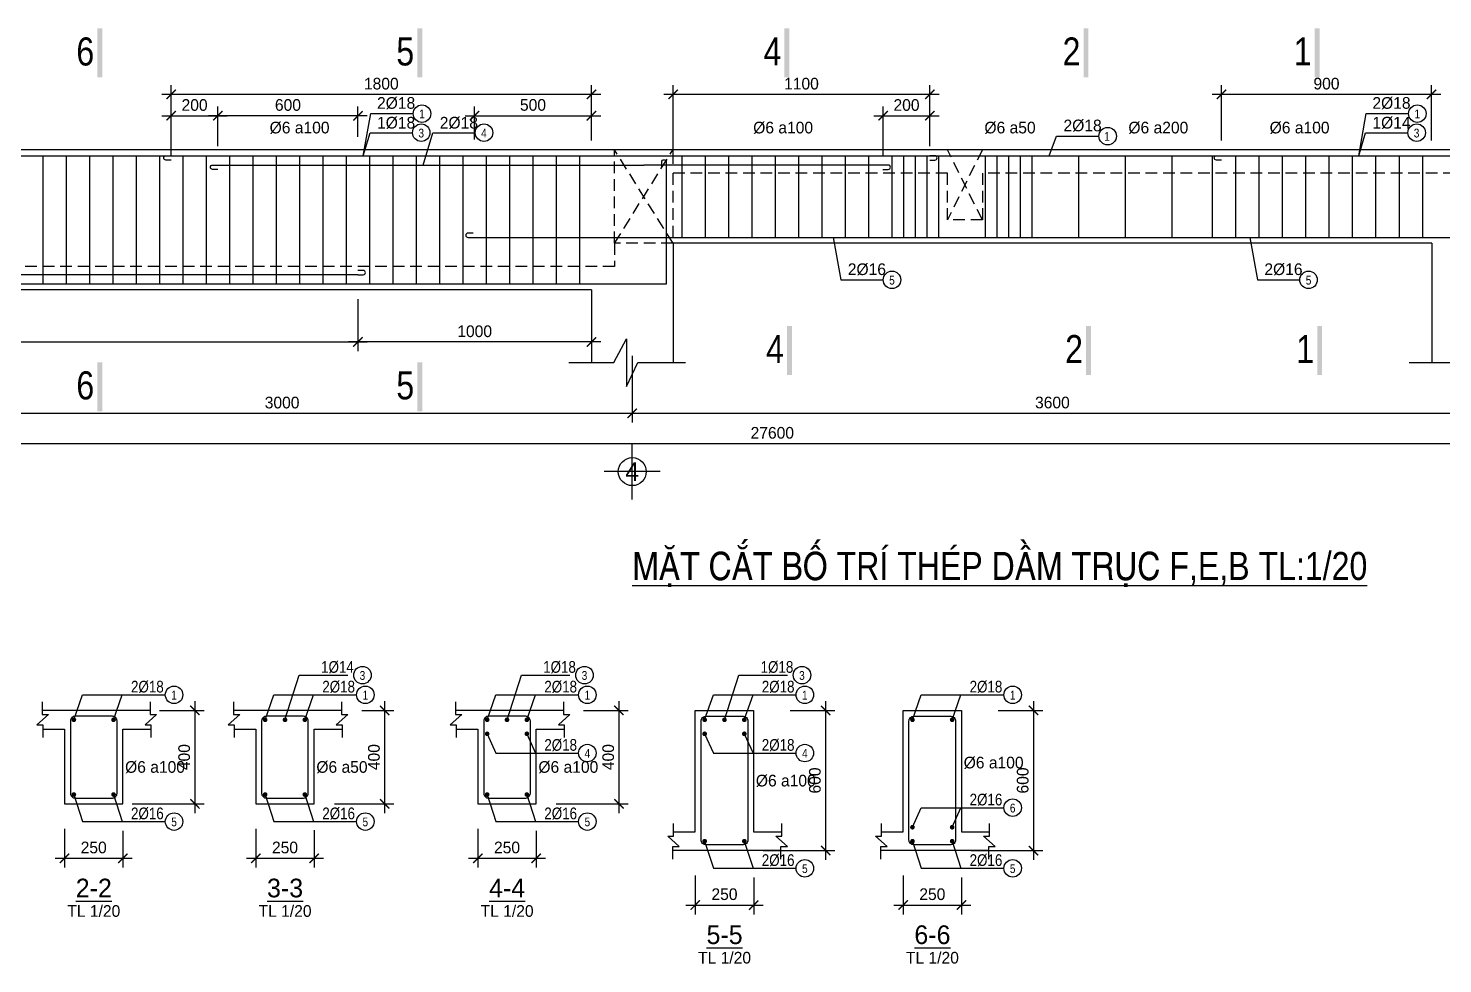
# Model space of a CAD drawing. Extents: x -317 to 3482, y -2056 to 752.
# Drawn here: x 1138 to 1441, y -329.3 to -129 of the extents above; entities that cross this region are included whole.
import ezdxf
from ezdxf.enums import TextEntityAlignment as Align

# ---------------------------------------------------------------- set-up
doc = ezdxf.new("R2010")
doc.units = 0
doc.header["$MEASUREMENT"] = 0
doc.linetypes.add('CENTER2', pattern=[1.125, 0.75, -0.125, 0.125, -0.125])
doc.linetypes.add('HIDDEN', pattern=[0.375, 0.25, -0.125])
doc.layers.get('0').update_dxf_attribs({"linetype": 'CONTINUOUS'})
doc.layers.get('DEFPOINTS').update_dxf_attribs({"linetype": 'CONTINUOUS'})
for name, color, linetype in [('cot', 8, 'CONTINUOUS'), ('DAI', 3, 'CONTINUOUS'), ('DIM', 1, 'CONTINUOUS'), ('DUT', 7, 'CENTER2'), ('MOTAAR', 1, 'CONTINUOUS'), ('TEXT', 7, 'CONTINUOUS'), ('THEP', 6, 'CONTINUOUS'), ('TU1', 9, 'CONTINUOUS'), ('TUONG', 7, 'CONTINUOUS')]:
    doc.layers.add(name, color=color, linetype=linetype)
doc.styles.add('DIM-NEW', font='VHELVCN.TTF')
doc.styles.add('style1', font='VGOUDYN.TTF')
doc.styles.add('T1', font='romans.shx')
doc.styles.add('T2', font='VTIMESN.TTF')
doc.dimstyles.new('TL20', dxfattribs={"dimtxt": 2.5, "dimasz": 2, "dimexe": 2, "dimexo": 2, "dimgap": 1, "dimtad": 1, "dimdec": 0, "dimlfac": 20, "dimzin": 0, "dimdsep": 46, "dimtxsty": 'T2', "dimblk": 'ARCHTICK', "dimcen": 2.5, "dimdle": 2, "dimclrd": 1, "dimclre": 1, "dimclrt": 2, "dimadec": 0, "dimazin": 0, "dimtfac": 1, "dimtdec": 0, "dimtix": 1, "dimtofl": 0, "dimtmove": 0, "dimatfit": 0, "dimldrblk": 'ARCHTICK', "dimfxl": 0, "dimtolj": 1, "dimtzin": 0, "dimlwd": -1, "dimlwe": -1, "dimarcsym": 0})

# ---------------------------------------------------------------- blocks, each defined once
blk = doc.blocks.new('truc2')
at = {"layer": 'MOTAAR'}
for p, q in [((0, -15), (0, 0)), ((7.5, -7.5), (-7.5, -7.5))]:
    blk.add_line(p, q, dxfattribs=at)
blk.add_lwpolyline([(0, -3.5), (0, -1.84)], dxfattribs=at)
blk.add_circle((0, -7.5), 3.75, dxfattribs=at)
at = {"layer": 'TEXT', "style": 'T2'}
blk.add_attdef('1', text='', height=5, dxfattribs=at).set_placement((0, -7.5), align=Align.MIDDLE_CENTER)
blk = doc.blocks.new('_ARCHTICK')
at = {"color": 0, "linetype": 'ByBlock', "const_width": 0.15}
blk.add_lwpolyline([(-0.5, -0.5), (0.5, 0.5)], dxfattribs=at)
blk = doc.blocks.new('*D14')
at = {"layer": 'DEFPOINTS', "color": 0}
for p in [(1178.64, -147.74), (1178.64, -156.29), (1168.64, -158.29)]:
    blk.add_point(p, dxfattribs=at)
at = {"layer": 'TUONG', "color": 1}
for p, q in [((1166.64, -147.74), (1180.64, -147.74)), ((1168.64, -156.29), (1168.64, -145.74)), ((1178.64, -154.29), (1178.64, -145.74))]:
    blk.add_line(p, q, dxfattribs=at)
at = {"layer": 'TUONG', "color": 1, "xscale": 2, "yscale": 2, "zscale": 2, "rotation": 180}
blk.add_blockref('_ARCHTICK', (1168.64, -147.74), dxfattribs=at)
at = {"layer": 'TUONG', "color": 1, "xscale": 2, "yscale": 2, "zscale": 2}
blk.add_blockref('_ARCHTICK', (1178.64, -147.74), dxfattribs=at)
at = {"layer": 'TUONG', "color": 2, "insert": (1173.64, -145.46), "char_height": 2.5, "attachment_point": 5, "style": 'T2'}
blk.add_mtext('\\A1;200', dxfattribs=at)
blk = doc.blocks.new('*D13')
at = {"layer": 'DEFPOINTS', "color": 0}
for p in [(1168.64, -143.17), (1168.64, -156.29), (1258.64, -155.04)]:
    blk.add_point(p, dxfattribs=at)
at = {"layer": 'TUONG', "color": 1}
for p, q in [((1168.64, -154.29), (1168.64, -141.17)), ((1258.64, -153.04), (1258.64, -141.17)), ((1260.64, -143.17), (1166.64, -143.17))]:
    blk.add_line(p, q, dxfattribs=at)
at = {"layer": 'TUONG', "color": 1, "xscale": 2, "yscale": 2, "zscale": 2, "rotation": 180}
blk.add_blockref('_ARCHTICK', (1168.64, -143.17), dxfattribs=at)
at = {"layer": 'TUONG', "color": 1, "xscale": 2, "yscale": 2, "zscale": 2}
blk.add_blockref('_ARCHTICK', (1258.64, -143.17), dxfattribs=at)
at = {"layer": 'TUONG', "color": 2, "insert": (1213.64, -140.89), "char_height": 2.5, "attachment_point": 5, "style": 'T2'}
blk.add_mtext('\\A1;1800', dxfattribs=at)
blk = doc.blocks.new('*D15')
at = {"layer": 'DEFPOINTS', "color": 0}
for p in [(1258.64, -147.74), (1258.64, -152.85), (1233.61, -154.85)]:
    blk.add_point(p, dxfattribs=at)
at = {"layer": 'TUONG', "color": 1}
for p, q in [((1231.61, -147.74), (1260.64, -147.74)), ((1233.61, -152.85), (1233.61, -145.74)), ((1258.64, -150.85), (1258.64, -145.74))]:
    blk.add_line(p, q, dxfattribs=at)
at = {"layer": 'TUONG', "color": 1, "xscale": 2, "yscale": 2, "zscale": 2, "rotation": 180}
blk.add_blockref('_ARCHTICK', (1233.61, -147.74), dxfattribs=at)
at = {"layer": 'TUONG', "color": 1, "xscale": 2, "yscale": 2, "zscale": 2}
blk.add_blockref('_ARCHTICK', (1258.64, -147.74), dxfattribs=at)
at = {"layer": 'TUONG', "color": 2, "insert": (1246.13, -145.44), "char_height": 2.5, "attachment_point": 5, "style": 'T2'}
blk.add_mtext('\\A1;500', dxfattribs=at)
blk = doc.blocks.new('*D11')
at = {"layer": 'DEFPOINTS', "color": 0}
for p in [(1276.14, -143.17), (1331.14, -156.29), (1276.14, -160.04)]:
    blk.add_point(p, dxfattribs=at)
at = {"layer": 'TUONG', "color": 1}
for p, q in [((1276.14, -158.04), (1276.14, -141.17)), ((1331.14, -154.29), (1331.14, -141.17)), ((1333.14, -143.17), (1274.14, -143.17))]:
    blk.add_line(p, q, dxfattribs=at)
at = {"layer": 'TUONG', "color": 1, "xscale": 2, "yscale": 2, "zscale": 2, "rotation": 180}
blk.add_blockref('_ARCHTICK', (1276.14, -143.17), dxfattribs=at)
at = {"layer": 'TUONG', "color": 1, "xscale": 2, "yscale": 2, "zscale": 2}
blk.add_blockref('_ARCHTICK', (1331.14, -143.17), dxfattribs=at)
at = {"layer": 'TUONG', "color": 2, "insert": (1303.64, -140.89), "char_height": 2.5, "attachment_point": 5, "style": 'T2'}
blk.add_mtext('\\A1;1100', dxfattribs=at)
blk = doc.blocks.new('*D12')
at = {"layer": 'DEFPOINTS', "color": 0}
for p in [(1331.14, -147.74), (1331.14, -156.29), (1321.14, -158.29)]:
    blk.add_point(p, dxfattribs=at)
at = {"layer": 'TUONG', "color": 1}
for p, q in [((1319.14, -147.74), (1333.14, -147.74)), ((1321.14, -156.29), (1321.14, -145.74)), ((1331.14, -154.29), (1331.14, -145.74))]:
    blk.add_line(p, q, dxfattribs=at)
at = {"layer": 'TUONG', "color": 1, "xscale": 2, "yscale": 2, "zscale": 2, "rotation": 180}
blk.add_blockref('_ARCHTICK', (1321.14, -147.74), dxfattribs=at)
at = {"layer": 'TUONG', "color": 1, "xscale": 2, "yscale": 2, "zscale": 2}
blk.add_blockref('_ARCHTICK', (1331.14, -147.74), dxfattribs=at)
at = {"layer": 'TUONG', "color": 2, "insert": (1326.14, -145.46), "char_height": 2.5, "attachment_point": 5, "style": 'T2'}
blk.add_mtext('\\A1;200', dxfattribs=at)
blk = doc.blocks.new('*D16')
at = {"layer": 'DEFPOINTS', "color": 0}
for p in [(1393.6, -143.17), (1393.6, -155.04), (1438.6, -155.04)]:
    blk.add_point(p, dxfattribs=at)
at = {"layer": 'TUONG', "color": 1}
for p, q in [((1393.6, -153.04), (1393.6, -141.17)), ((1438.6, -153.04), (1438.6, -141.17)), ((1440.6, -143.17), (1391.6, -143.17))]:
    blk.add_line(p, q, dxfattribs=at)
at = {"layer": 'TUONG', "color": 1, "xscale": 2, "yscale": 2, "zscale": 2, "rotation": 180}
blk.add_blockref('_ARCHTICK', (1393.6, -143.17), dxfattribs=at)
at = {"layer": 'TUONG', "color": 1, "xscale": 2, "yscale": 2, "zscale": 2}
blk.add_blockref('_ARCHTICK', (1438.6, -143.17), dxfattribs=at)
at = {"layer": 'TUONG', "color": 2, "insert": (1416.1, -140.88), "char_height": 2.5, "attachment_point": 5, "style": 'T2'}
blk.add_mtext('\\A1;900', dxfattribs=at)
blk = doc.blocks.new('*D24')
at = {"layer": 'DEFPOINTS', "color": 0}
for p in [(1208.64, -185.04), (1258.64, -185.04), (1208.64, -196.18)]:
    blk.add_point(p, dxfattribs=at)
at = {"layer": 'TUONG', "color": 1}
for p, q in [((1208.64, -187.04), (1208.64, -198.18)), ((1258.64, -187.04), (1258.64, -198.18)), ((1260.64, -196.18), (1206.64, -196.18))]:
    blk.add_line(p, q, dxfattribs=at)
at = {"layer": 'TUONG', "color": 1, "xscale": 2, "yscale": 2, "zscale": 2, "rotation": 180}
blk.add_blockref('_ARCHTICK', (1208.64, -196.18), dxfattribs=at)
at = {"layer": 'TUONG', "color": 1, "xscale": 2, "yscale": 2, "zscale": 2}
blk.add_blockref('_ARCHTICK', (1258.64, -196.18), dxfattribs=at)
at = {"layer": 'TUONG', "color": 2, "insert": (1233.64, -193.9), "char_height": 2.5, "attachment_point": 5, "style": 'T2'}
blk.add_mtext('\\A1;1000', dxfattribs=at)
blk = doc.blocks.new('*D25')
at = {"layer": 'DEFPOINTS', "color": 0}
for p in [(1026.14, -187.04), (1208.64, -187.04), (1208.64, -196.18)]:
    blk.add_point(p, dxfattribs=at)
at = {"layer": 'TUONG', "color": 1}
for p, q in [((1026.14, -189.04), (1026.14, -198.18)), ((1208.64, -189.04), (1208.64, -198.18)), ((1024.14, -196.18), (1210.64, -196.18))]:
    blk.add_line(p, q, dxfattribs=at)
at = {"layer": 'TUONG', "color": 1, "xscale": 2, "yscale": 2, "zscale": 2, "rotation": 180}
blk.add_blockref('_ARCHTICK', (1026.14, -196.18), dxfattribs=at)
at = {"layer": 'TUONG', "color": 1, "xscale": 2, "yscale": 2, "zscale": 2}
blk.add_blockref('_ARCHTICK', (1208.64, -196.18), dxfattribs=at)
at = {"layer": 'TUONG', "color": 2, "insert": (1117.39, -193.88), "char_height": 2.5, "attachment_point": 5, "style": 'T2'}
blk.add_mtext('\\A1;3650', dxfattribs=at)
blk = doc.blocks.new('*D27')
at = {"layer": 'DEFPOINTS', "color": 0}
for p in [(1178.64, -147.74), (1178.64, -154.29), (1208.64, -154.29)]:
    blk.add_point(p, dxfattribs=at)
at = {"layer": 'TUONG', "color": 1}
for p, q in [((1210.64, -147.74), (1176.64, -147.74)), ((1178.64, -152.29), (1178.64, -145.74)), ((1208.64, -152.29), (1208.64, -145.74))]:
    blk.add_line(p, q, dxfattribs=at)
at = {"layer": 'TUONG', "color": 1, "xscale": 2, "yscale": 2, "zscale": 2, "rotation": 180}
blk.add_blockref('_ARCHTICK', (1178.64, -147.74), dxfattribs=at)
at = {"layer": 'TUONG', "color": 1, "xscale": 2, "yscale": 2, "zscale": 2}
blk.add_blockref('_ARCHTICK', (1208.64, -147.74), dxfattribs=at)
at = {"layer": 'TUONG', "color": 2, "insert": (1193.64, -145.45), "char_height": 2.5, "attachment_point": 5, "style": 'T2'}
blk.add_mtext('\\A1;600', dxfattribs=at)
blk = doc.blocks.new('*D31')
at = {"layer": 'cot', "color": 1}
for p, q in [((1209.45, -275.07), (1216.35, -275.07)), ((1214.35, -273.07), (1214.35, -297.07)), ((1203.59, -295.07), (1216.35, -295.07))]:
    blk.add_line(p, q, dxfattribs=at)
at = {"layer": 'DEFPOINTS', "color": 0}
for p in [(1207.45, -275.07), (1201.59, -295.07), (1214.35, -295.07)]:
    blk.add_point(p, dxfattribs=at)
at = {"layer": 'cot', "color": 1, "xscale": 2, "yscale": 2, "zscale": 2}
for p, rotation in [((1214.35, -275.07), 90), ((1214.35, -295.07), 270)]:
    blk.add_blockref('_ARCHTICK', p, dxfattribs=dict(at, rotation=rotation))
at = {"layer": 'cot', "color": 2, "lineweight": -2, "insert": (1212.07, -285.07), "char_height": 2.5, "attachment_point": 5, "rotation": 90, "style": 'T2'}
blk.add_mtext('\\A1;400', dxfattribs=at)
blk = doc.blocks.new('*D29')
at = {"layer": 'cot', "color": 1}
for p, q in [((1186.76, -300.4), (1186.76, -308.73)), ((1199.26, -300.68), (1199.26, -308.73)), ((1184.76, -306.73), (1201.26, -306.73))]:
    blk.add_line(p, q, dxfattribs=at)
at = {"layer": 'DEFPOINTS', "color": 0}
for p in [(1186.76, -298.4), (1199.26, -298.68), (1199.26, -306.73)]:
    blk.add_point(p, dxfattribs=at)
at = {"layer": 'cot', "color": 1, "xscale": 2, "yscale": 2, "zscale": 2, "rotation": 180}
blk.add_blockref('_ARCHTICK', (1186.76, -306.73), dxfattribs=at)
at = {"layer": 'cot', "color": 1, "xscale": 2, "yscale": 2, "zscale": 2}
blk.add_blockref('_ARCHTICK', (1199.26, -306.73), dxfattribs=at)
at = {"layer": 'cot', "color": 2, "lineweight": -2, "insert": (1193.01, -304.43), "char_height": 2.5, "attachment_point": 5, "style": 'T2'}
blk.add_mtext('\\A1;250', dxfattribs=at)
blk = doc.blocks.new('*D33')
at = {"layer": 'cot', "color": 1}
for p, q in [((1145.78, -300.4), (1145.78, -308.73)), ((1158.28, -300.85), (1158.28, -308.73)), ((1143.78, -306.73), (1160.28, -306.73))]:
    blk.add_line(p, q, dxfattribs=at)
at = {"layer": 'DEFPOINTS', "color": 0}
for p in [(1145.78, -298.4), (1158.28, -298.85), (1158.28, -306.73)]:
    blk.add_point(p, dxfattribs=at)
at = {"layer": 'cot', "color": 1, "xscale": 2, "yscale": 2, "zscale": 2, "rotation": 180}
blk.add_blockref('_ARCHTICK', (1145.78, -306.73), dxfattribs=at)
at = {"layer": 'cot', "color": 1, "xscale": 2, "yscale": 2, "zscale": 2}
blk.add_blockref('_ARCHTICK', (1158.28, -306.73), dxfattribs=at)
at = {"layer": 'cot', "color": 2, "lineweight": -2, "insert": (1152.03, -304.43), "char_height": 2.5, "attachment_point": 5, "style": 'T2'}
blk.add_mtext('\\A1;250', dxfattribs=at)
blk = doc.blocks.new('*D32')
at = {"layer": 'cot', "color": 1}
for p, q in [((1166.14, -275.07), (1175.7, -275.07)), ((1173.7, -273.07), (1173.7, -297.07)), ((1160.28, -295.07), (1175.7, -295.07))]:
    blk.add_line(p, q, dxfattribs=at)
at = {"layer": 'DEFPOINTS', "color": 0}
for p in [(1164.14, -275.07), (1158.28, -295.07), (1173.7, -295.07)]:
    blk.add_point(p, dxfattribs=at)
at = {"layer": 'cot', "color": 1, "xscale": 2, "yscale": 2, "zscale": 2}
for p, rotation in [((1173.7, -275.07), 90), ((1173.7, -295.07), 270)]:
    blk.add_blockref('_ARCHTICK', p, dxfattribs=dict(at, rotation=rotation))
at = {"layer": 'cot', "color": 2, "lineweight": -2, "insert": (1171.42, -285.07), "char_height": 2.5, "attachment_point": 5, "rotation": 90, "style": 'T2'}
blk.add_mtext('\\A1;400', dxfattribs=at)
blk = doc.blocks.new('*D35')
at = {"layer": 'cot', "color": 1}
for p, q in [((1325.42, -310.4), (1325.42, -318.73)), ((1337.92, -310.85), (1337.92, -318.73)), ((1323.42, -316.73), (1339.92, -316.73))]:
    blk.add_line(p, q, dxfattribs=at)
at = {"layer": 'DEFPOINTS', "color": 0}
for p in [(1325.42, -308.4), (1337.92, -308.85), (1337.92, -316.73)]:
    blk.add_point(p, dxfattribs=at)
at = {"layer": 'cot', "color": 1, "xscale": 2, "yscale": 2, "zscale": 2, "rotation": 180}
blk.add_blockref('_ARCHTICK', (1325.42, -316.73), dxfattribs=at)
at = {"layer": 'cot', "color": 1, "xscale": 2, "yscale": 2, "zscale": 2}
blk.add_blockref('_ARCHTICK', (1337.92, -316.73), dxfattribs=at)
at = {"layer": 'cot', "color": 2, "lineweight": -2, "insert": (1331.67, -314.43), "char_height": 2.5, "attachment_point": 5, "style": 'T2'}
blk.add_mtext('\\A1;250', dxfattribs=at)
blk = doc.blocks.new('*D34')
at = {"layer": 'cot', "color": 1}
for p, q in [((1345.77, -275.07), (1355.34, -275.07)), ((1353.34, -273.07), (1353.34, -307.07)), ((1339.92, -305.07), (1355.34, -305.07))]:
    blk.add_line(p, q, dxfattribs=at)
at = {"layer": 'DEFPOINTS', "color": 0}
for p in [(1343.77, -275.07), (1337.92, -305.07), (1353.34, -305.07)]:
    blk.add_point(p, dxfattribs=at)
at = {"layer": 'cot', "color": 1, "xscale": 2, "yscale": 2, "zscale": 2}
for p, rotation in [((1353.34, -275.07), 90), ((1353.34, -305.07), 270)]:
    blk.add_blockref('_ARCHTICK', p, dxfattribs=dict(at, rotation=rotation))
at = {"layer": 'cot', "color": 2, "lineweight": -2, "insert": (1351.04, -290.07), "char_height": 2.5, "attachment_point": 5, "rotation": 90, "style": 'T2'}
blk.add_mtext('\\A1;600', dxfattribs=at)
blk = doc.blocks.new('*D37')
at = {"layer": 'cot', "color": 1}
for p, q in [((1301.25, -275.07), (1310.82, -275.07)), ((1308.82, -273.07), (1308.82, -307.07)), ((1295.4, -305.07), (1310.82, -305.07))]:
    blk.add_line(p, q, dxfattribs=at)
at = {"layer": 'DEFPOINTS', "color": 0}
for p in [(1299.25, -275.07), (1293.4, -305.07), (1308.82, -305.07)]:
    blk.add_point(p, dxfattribs=at)
at = {"layer": 'cot', "color": 1, "xscale": 2, "yscale": 2, "zscale": 2}
for p, rotation in [((1308.82, -275.07), 90), ((1308.82, -305.07), 270)]:
    blk.add_blockref('_ARCHTICK', p, dxfattribs=dict(at, rotation=rotation))
at = {"layer": 'cot', "color": 2, "lineweight": -2, "insert": (1306.52, -290.07), "char_height": 2.5, "attachment_point": 5, "rotation": 90, "style": 'T2'}
blk.add_mtext('\\A1;600', dxfattribs=at)
blk = doc.blocks.new('*D36')
at = {"layer": 'cot', "color": 1}
for p, q in [((1280.9, -310.4), (1280.9, -318.73)), ((1293.4, -310.85), (1293.4, -318.73)), ((1278.9, -316.73), (1295.4, -316.73))]:
    blk.add_line(p, q, dxfattribs=at)
at = {"layer": 'DEFPOINTS', "color": 0}
for p in [(1280.9, -308.4), (1293.4, -308.85), (1293.4, -316.73)]:
    blk.add_point(p, dxfattribs=at)
at = {"layer": 'cot', "color": 1, "xscale": 2, "yscale": 2, "zscale": 2, "rotation": 180}
blk.add_blockref('_ARCHTICK', (1280.9, -316.73), dxfattribs=at)
at = {"layer": 'cot', "color": 1, "xscale": 2, "yscale": 2, "zscale": 2}
blk.add_blockref('_ARCHTICK', (1293.4, -316.73), dxfattribs=at)
at = {"layer": 'cot', "color": 2, "lineweight": -2, "insert": (1287.15, -314.43), "char_height": 2.5, "attachment_point": 5, "style": 'T2'}
blk.add_mtext('\\A1;250', dxfattribs=at)
blk = doc.blocks.new('*D39')
at = {"layer": 'cot', "color": 1}
for p, q in [((1256.96, -275.07), (1266.53, -275.07)), ((1264.53, -273.07), (1264.53, -297.07)), ((1251.11, -295.07), (1266.53, -295.07))]:
    blk.add_line(p, q, dxfattribs=at)
at = {"layer": 'DEFPOINTS', "color": 0}
for p in [(1254.96, -275.07), (1249.11, -295.07), (1264.53, -295.07)]:
    blk.add_point(p, dxfattribs=at)
at = {"layer": 'cot', "color": 1, "xscale": 2, "yscale": 2, "zscale": 2}
for p, rotation in [((1264.53, -275.07), 90), ((1264.53, -295.07), 270)]:
    blk.add_blockref('_ARCHTICK', p, dxfattribs=dict(at, rotation=rotation))
at = {"layer": 'cot', "color": 2, "lineweight": -2, "insert": (1262.25, -285.07), "char_height": 2.5, "attachment_point": 5, "rotation": 90, "style": 'T2'}
blk.add_mtext('\\A1;400', dxfattribs=at)
blk = doc.blocks.new('*D38')
at = {"layer": 'cot', "color": 1}
for p, q in [((1234.32, -300.4), (1234.32, -308.73)), ((1246.82, -300.85), (1246.82, -308.73)), ((1232.32, -306.73), (1248.82, -306.73))]:
    blk.add_line(p, q, dxfattribs=at)
at = {"layer": 'DEFPOINTS', "color": 0}
for p in [(1234.32, -298.4), (1246.82, -298.85), (1246.82, -306.73)]:
    blk.add_point(p, dxfattribs=at)
at = {"layer": 'cot', "color": 1, "xscale": 2, "yscale": 2, "zscale": 2, "rotation": 180}
blk.add_blockref('_ARCHTICK', (1234.32, -306.73), dxfattribs=at)
at = {"layer": 'cot', "color": 1, "xscale": 2, "yscale": 2, "zscale": 2}
blk.add_blockref('_ARCHTICK', (1246.82, -306.73), dxfattribs=at)
at = {"layer": 'cot', "color": 2, "lineweight": -2, "insert": (1240.57, -304.43), "char_height": 2.5, "attachment_point": 5, "style": 'T2'}
blk.add_mtext('\\A1;250', dxfattribs=at)
blk = doc.blocks.new('*D43')
at = {"layer": 'DEFPOINTS', "color": 0}
for p in [(1117.39, -197.12), (1267.39, -197.12), (1267.39, -211.45)]:
    blk.add_point(p, dxfattribs=at)
at = {"layer": 'TUONG', "color": 1}
for p, q in [((1117.39, -199.12), (1117.39, -213.45)), ((1267.39, -199.12), (1267.39, -213.45)), ((1115.39, -211.45), (1269.39, -211.45))]:
    blk.add_line(p, q, dxfattribs=at)
at = {"layer": 'TUONG', "color": 1, "xscale": 2, "yscale": 2, "zscale": 2, "rotation": 180}
blk.add_blockref('_ARCHTICK', (1117.39, -211.45), dxfattribs=at)
at = {"layer": 'TUONG', "color": 1, "xscale": 2, "yscale": 2, "zscale": 2}
blk.add_blockref('_ARCHTICK', (1267.39, -211.45), dxfattribs=at)
at = {"layer": 'TUONG', "color": 2, "insert": (1192.39, -209.17), "char_height": 2.5, "attachment_point": 5, "style": 'T2'}
blk.add_mtext('\\A1;3000', dxfattribs=at)
blk = doc.blocks.new('*D44')
at = {"layer": 'DEFPOINTS', "color": 0}
for p in [(1267.39, -197.12), (1447.39, -197.12), (1447.39, -211.45)]:
    blk.add_point(p, dxfattribs=at)
at = {"layer": 'TUONG', "color": 1}
for p, q in [((1267.39, -199.12), (1267.39, -213.45)), ((1447.39, -199.12), (1447.39, -213.45)), ((1265.39, -211.45), (1449.39, -211.45))]:
    blk.add_line(p, q, dxfattribs=at)
at = {"layer": 'TUONG', "color": 1, "xscale": 2, "yscale": 2, "zscale": 2, "rotation": 180}
blk.add_blockref('_ARCHTICK', (1267.39, -211.45), dxfattribs=at)
at = {"layer": 'TUONG', "color": 1, "xscale": 2, "yscale": 2, "zscale": 2}
blk.add_blockref('_ARCHTICK', (1447.39, -211.45), dxfattribs=at)
at = {"layer": 'TUONG', "color": 2, "insert": (1357.39, -209.16), "char_height": 2.5, "attachment_point": 5, "style": 'T2'}
blk.add_mtext('\\A1;3600', dxfattribs=at)
blk = doc.blocks.new('*D48')
at = {"layer": 'DEFPOINTS', "color": 0}
for p in [(607.39, -211.45), (1987.39, -211.45), (1987.39, -217.94)]:
    blk.add_point(p, dxfattribs=at)
at = {"layer": 'TUONG', "color": 1}
for p, q in [((607.39, -213.45), (607.39, -219.94)), ((1987.39, -213.45), (1987.39, -219.94)), ((605.39, -217.94), (1989.39, -217.94))]:
    blk.add_line(p, q, dxfattribs=at)
at = {"layer": 'TUONG', "color": 1, "xscale": 2, "yscale": 2, "zscale": 2, "rotation": 180}
blk.add_blockref('_ARCHTICK', (607.39, -217.94), dxfattribs=at)
at = {"layer": 'TUONG', "color": 1, "xscale": 2, "yscale": 2, "zscale": 2}
blk.add_blockref('_ARCHTICK', (1987.39, -217.94), dxfattribs=at)
at = {"layer": 'TUONG', "color": 2, "insert": (1297.39, -215.65), "char_height": 2.5, "attachment_point": 5, "style": 'T2'}
blk.add_mtext('\\A1;27600', dxfattribs=at)

msp = doc.modelspace()

# ---------------------------------------------------------------- linework, layer by layer
at = {"layer": 'cot', "lineweight": -2, "ltscale": 10}
for points in [[(1193.005, -277.075), (1196.077, -267.507), (1206.479, -267.507)], [(1240.565, -277.075), (1243.638, -267.507), (1254.04, -267.507)], [(1287.148, -277.075), (1290.221, -267.507), (1300.622, -267.507)], [(1147.782, -277.075), (1149.661, -271.726), (1167.375, -271.726)], [(1156.282, -277.075), (1158.161, -271.726)], [(1188.755, -277.075), (1190.633, -271.726), (1208.347, -271.726)], [(1197.255, -277.075), (1199.133, -271.726)], [(1236.315, -277.075), (1238.194, -271.726), (1255.908, -271.726)], [(1244.815, -277.075), (1246.694, -271.726)], [(1282.898, -277.075), (1284.776, -271.726), (1302.491, -271.726)], [(1291.398, -277.075), (1293.276, -271.726)], [(1327.417, -277.075), (1329.295, -271.726), (1347.009, -271.726)], [(1335.917, -277.075), (1337.795, -271.726)], [(1236.315, -280.075), (1238.194, -284.2), (1255.908, -284.2)], [(1244.815, -280.075), (1246.694, -284.2)], [(1282.898, -280.075), (1284.776, -284.2), (1302.491, -284.2)], [(1291.398, -280.075), (1293.276, -284.2)], [(1147.782, -293.075), (1149.661, -298.869), (1167.375, -298.869)], [(1156.282, -293.075), (1158.161, -298.869)], [(1188.755, -293.075), (1190.633, -298.869), (1208.347, -298.869)], [(1197.255, -293.075), (1199.133, -298.869)], [(1236.315, -293.075), (1238.194, -298.869), (1255.908, -298.869)], [(1244.815, -293.075), (1246.694, -298.869)], [(1327.417, -300.075), (1329.295, -295.901), (1347.009, -295.901)], [(1335.917, -300.075), (1337.795, -295.901)], [(1282.898, -303.075), (1284.776, -308.869), (1302.491, -308.869)], [(1291.398, -303.075), (1293.276, -308.869)], [(1327.417, -303.075), (1329.295, -308.869), (1347.009, -308.869)], [(1335.917, -303.075), (1337.795, -308.869)]]:
    msp.add_lwpolyline(points, dxfattribs=at)
at = {"layer": 'DAI'}
for p, q in [((1141.173, -183.794), (1141.173, -156.294)), ((1146.173, -183.794), (1146.173, -156.294)), ((1151.173, -183.794), (1151.173, -156.294)), ((1156.173, -183.794), (1156.173, -156.294)), ((1161.173, -183.794), (1161.173, -156.294)), ((1166.173, -183.794), (1166.173, -156.294)), ((1171.173, -183.794), (1171.173, -156.294)), ((1176.173, -183.794), (1176.173, -156.294)), ((1181.173, -183.794), (1181.173, -156.294)), ((1186.173, -183.794), (1186.173, -156.294)), ((1191.173, -183.794), (1191.173, -156.294)), ((1196.173, -183.794), (1196.173, -156.294)), ((1201.173, -183.794), (1201.173, -156.294)), ((1206.173, -183.794), (1206.173, -156.294)), ((1211.173, -183.794), (1211.173, -156.294)), ((1216.173, -183.794), (1216.173, -156.294)), ((1221.173, -183.794), (1221.173, -156.294)), ((1226.173, -183.794), (1226.173, -156.294)), ((1231.173, -183.794), (1231.173, -156.294)), ((1236.173, -183.794), (1236.173, -156.294)), ((1241.173, -183.794), (1241.173, -156.294)), ((1246.173, -183.794), (1246.173, -156.294)), ((1251.173, -183.794), (1251.173, -156.294)), ((1256.173, -183.794), (1256.173, -156.294)), ((1278.074, -173.794), (1278.074, -156.294)), ((1283.074, -173.794), (1283.074, -156.294)), ((1288.074, -173.794), (1288.074, -156.294)), ((1293.074, -173.794), (1293.074, -156.294)), ((1298.074, -173.794), (1298.074, -156.294)), ((1303.074, -173.794), (1303.074, -156.294)), ((1308.074, -173.794), (1308.074, -156.294)), ((1313.074, -173.794), (1313.074, -156.294)), ((1318.074, -173.794), (1318.074, -156.294)), ((1323.074, -173.794), (1323.074, -156.294)), ((1325.574, -173.794), (1325.574, -156.294)), ((1328.074, -173.794), (1328.074, -156.294)), ((1330.574, -173.794), (1330.574, -156.294)), ((1333.074, -173.794), (1333.074, -156.294)), ((1343.074, -173.794), (1343.074, -156.294)), ((1345.574, -173.794), (1345.574, -156.294)), ((1348.074, -173.794), (1348.074, -156.294)), ((1350.574, -173.794), (1350.574, -156.294)), ((1353.074, -173.794), (1353.074, -156.294)), ((1363.074, -173.794), (1363.074, -156.294)), ((1373.074, -173.794), (1373.074, -156.294)), ((1383.074, -173.794), (1383.074, -156.294)), ((1391.705, -173.794), (1391.705, -156.294)), ((1396.705, -173.794), (1396.705, -156.294)), ((1401.705, -173.794), (1401.705, -156.294)), ((1406.705, -173.794), (1406.705, -156.294)), ((1411.705, -173.794), (1411.705, -156.294)), ((1416.705, -173.794), (1416.705, -156.294)), ((1421.705, -173.794), (1421.705, -156.294)), ((1426.705, -173.794), (1426.705, -156.294)), ((1431.705, -173.794), (1431.705, -156.294)), ((1436.705, -173.794), (1436.705, -156.294))]:
    msp.add_line(p, q, dxfattribs=at)
for points in [[(1157.032, -277.325, 0.4142136), (1156.032, -276.325), (1148.032, -276.325, 0.4142136), (1147.032, -277.325), (1147.032, -292.825, 0.4142136), (1148.032, -293.825), (1156.032, -293.825, 0.4142136), (1157.032, -292.825)], [(1198.005, -277.325, 0.4142136), (1197.005, -276.325), (1189.005, -276.325, 0.4142136), (1188.005, -277.325), (1188.005, -292.825, 0.4142136), (1189.005, -293.825), (1197.005, -293.825, 0.4142136), (1198.005, -292.825)], [(1245.565, -277.325, 0.4142136), (1244.565, -276.325), (1236.565, -276.325, 0.4142136), (1235.565, -277.325), (1235.565, -292.825, 0.4142136), (1236.565, -293.825), (1244.565, -293.825, 0.4142136), (1245.565, -292.825)], [(1292.148, -302.825, -0.4142136), (1291.148, -303.825), (1283.148, -303.825, -0.4142136), (1282.148, -302.825), (1282.148, -277.325, -0.4142136), (1283.148, -276.325), (1291.148, -276.325, -0.4142136), (1292.148, -277.325)], [(1336.667, -302.825, -0.4142136), (1335.667, -303.825), (1327.667, -303.825, -0.4142136), (1326.667, -302.825), (1326.667, -277.325, -0.4142136), (1327.667, -276.325), (1335.667, -276.325, -0.4142136), (1336.667, -277.325)]]:
    msp.add_lwpolyline(points, format="xyb", close=True, dxfattribs=at)
at = {"layer": 'DUT', "linetype": 'HIDDEN', "ltscale": 10}
for p, q in [((1263.602, -175.044), (1276.102, -155.044)), ((1276.14, -175.044), (1263.602, -155.044)), ((1342.39, -155.044), (1334.89, -170.044)), ((1342.39, -170.044), (1334.89, -155.044))]:
    msp.add_line(p, q, dxfattribs=at)
for points in [[(1443.602, -160.044), (1342.39, -160.044), (1342.39, -170.044), (1334.89, -170.044), (1334.89, -160.044), (1276.102, -160.044), (1276.102, -175.044), (1263.602, -175.044), (1263.602, -155.044)], [(1263.602, -175.044), (1263.602, -180.044), (1122.39, -180.044), (1122.39, -170.044), (1112.39, -170.044), (1112.39, -180.044), (971.14, -180.044), (971.14, -174.984)]]:
    msp.add_lwpolyline(points, dxfattribs=at)
at = {"layer": 'TEXT', "ltscale": 10}
for points in [[(1152.81, -139.522), (1153.86, -139.522), (1152.81, -129.022), (1153.86, -129.022)], [(1221.348, -139.522), (1222.398, -139.522), (1221.348, -129.022), (1222.398, -129.022)], [(1300.003, -139.522), (1301.053, -139.522), (1300.003, -129.022), (1301.053, -129.022)], [(1364.071, -139.522), (1365.121, -139.522), (1364.071, -129.022), (1365.121, -129.022)], [(1413.578, -139.522), (1414.628, -139.522), (1413.578, -129.022), (1414.628, -129.022)], [(1300.542, -203.244), (1301.592, -203.244), (1300.542, -192.744), (1301.592, -192.744)], [(1364.61, -203.244), (1365.66, -203.244), (1364.61, -192.744), (1365.66, -192.744)], [(1414.117, -203.244), (1415.167, -203.244), (1414.117, -192.744), (1415.167, -192.744)], [(1152.81, -211.012), (1153.86, -211.012), (1152.81, -200.512), (1153.86, -200.512)], [(1221.348, -211.012), (1222.398, -211.012), (1221.348, -200.512), (1222.398, -200.512)]]:
    msp.add_trace(points, dxfattribs=at)
at = {"layer": 'THEP', "ltscale": 10}
for points in [[(599.89, -156.294), (1784.174, -156.294)], [(1178.64, -158.294), (1269.852, -158.294)], [(1321.102, -158.294), (1269.852, -158.294)], [(1208.64, -181.794), (1117.39, -181.794)]]:
    msp.add_lwpolyline(points, dxfattribs=at)
for points in [[(1273.727, -158.746), (1273.727, -157.618, -1), (1274.664, -157.618), (1274.664, -159.025), (1274.664, -183.794), (1233.945, -183.794), (1117.39, -183.794)], [(1168.64, -157.232), (1167.513, -157.232, -1), (1167.513, -156.294), (1168.64, -156.294)], [(1331.102, -157.232), (1332.229, -157.232, 1), (1332.229, -156.294), (1331.102, -156.294)], [(1393.64, -157.232), (1392.513, -157.232, -1), (1392.513, -156.294), (1393.64, -156.294)], [(1178.64, -159.232), (1177.513, -159.232, -1), (1177.513, -158.294), (1178.64, -158.294)], [(1321.102, -159.232), (1322.229, -159.232, 1), (1322.229, -158.294), (1321.102, -158.294)], [(1233.323, -172.857), (1232.196, -172.857, 1), (1232.196, -173.794), (1235.996, -173.794), (1883.523, -173.794), (1885.96, -173.794), (1880.611, -173.794), (1880.949, -173.794), (1877.7, -173.794), (1993.269, -173.794), (1994.675, -173.794, 1), (1994.675, -172.857), (1993.548, -172.857)], [(1208.64, -181.794), (1209.767, -181.794, 1), (1209.767, -180.857), (1208.64, -180.857)]]:
    msp.add_lwpolyline(points, format="xyb", dxfattribs=at)
at = {"layer": 'THEP', "const_width": 0.5}
for points in [[(1147.532, -277.075, 1), (1148.032, -277.075, 1)], [(1156.532, -277.075, -1), (1156.032, -277.075, -1)], [(1188.505, -277.075, 1), (1189.005, -277.075, 1)], [(1193.255, -277.075, -1), (1192.755, -277.075, -1)], [(1197.505, -277.075, -1), (1197.005, -277.075, -1)], [(1236.065, -277.075, 1), (1236.565, -277.075, 1)], [(1240.815, -277.075, -1), (1240.315, -277.075, -1)], [(1245.065, -277.075, -1), (1244.565, -277.075, -1)], [(1282.648, -277.075, 1), (1283.148, -277.075, 1)], [(1287.398, -277.075, -1), (1286.898, -277.075, -1)], [(1291.648, -277.075, -1), (1291.148, -277.075, -1)], [(1327.167, -277.075, 1), (1327.667, -277.075, 1)], [(1336.167, -277.075, -1), (1335.667, -277.075, -1)], [(1236.065, -280.075, 1), (1236.565, -280.075, 1)], [(1245.065, -280.075, -1), (1244.565, -280.075, -1)], [(1282.648, -280.075, 1), (1283.148, -280.075, 1)], [(1291.648, -280.075, -1), (1291.148, -280.075, -1)], [(1147.532, -293.075, -1), (1148.032, -293.075, -1)], [(1156.532, -293.075, 1), (1156.032, -293.075, 1)], [(1188.505, -293.075, -1), (1189.005, -293.075, -1)], [(1197.505, -293.075, 1), (1197.005, -293.075, 1)], [(1236.065, -293.075, -1), (1236.565, -293.075, -1)], [(1245.065, -293.075, 1), (1244.565, -293.075, 1)], [(1327.167, -300.075, -1), (1327.667, -300.075, -1)], [(1336.167, -300.075, 1), (1335.667, -300.075, 1)], [(1282.648, -303.075, -1), (1283.148, -303.075, -1)], [(1291.648, -303.075, 1), (1291.148, -303.075, 1)], [(1327.167, -303.075, -1), (1327.667, -303.075, -1)], [(1336.167, -303.075, 1), (1335.667, -303.075, 1)]]:
    msp.add_lwpolyline(points, format="xyb", close=True, dxfattribs=at)
at = {"layer": 'TU1', "lineweight": -2, "ltscale": 10}
for points in [[(1209.782, -156.294), (1211.398, -147.287), (1220.473, -147.287)], [(1422.995, -156.294), (1424.611, -147.287), (1433.686, -147.287)], [(1209.782, -156.294), (1211.243, -151.378), (1220.318, -151.378)], [(1222.625, -158.294), (1224.681, -151.378), (1233.756, -151.378)], [(1422.995, -156.294), (1424.456, -151.378), (1433.531, -151.378)], [(1356.665, -156.294), (1358.281, -152.105), (1367.356, -152.105)], [(1310.462, -173.794), (1312.078, -182.886), (1321.153, -182.886)], [(1399.695, -173.794), (1401.311, -182.886), (1410.386, -182.886)]]:
    msp.add_lwpolyline(points, dxfattribs=at)
at = {"layer": 'TU1'}
for points in [[(1140.974, -273.2), (1140.974, -275.918), (1142.334, -275.918), (1139.868, -278.173), (1141.13, -278.173), (1141.13, -280.887)], [(1164.137, -273.2), (1164.137, -275.918), (1165.497, -275.918), (1163.03, -278.173), (1164.292, -278.173), (1164.292, -280.887)], [(1181.947, -273.2), (1181.947, -275.918), (1183.307, -275.918), (1180.84, -278.173), (1182.103, -278.173), (1182.103, -280.887)], [(1205.109, -273.2), (1205.109, -275.918), (1206.469, -275.918), (1204.003, -278.173), (1205.265, -278.173), (1205.265, -280.887)], [(1229.507, -273.2), (1229.507, -275.918), (1230.867, -275.918), (1228.401, -278.173), (1229.663, -278.173), (1229.663, -280.887)], [(1252.67, -273.2), (1252.67, -275.918), (1254.03, -275.918), (1251.563, -278.173), (1252.826, -278.173), (1252.826, -280.887)], [(1276.09, -306.949), (1276.09, -304.231), (1277.45, -304.231), (1274.984, -301.976), (1276.246, -301.976), (1276.246, -299.263)], [(1299.252, -306.949), (1299.252, -304.231), (1300.613, -304.231), (1298.146, -301.976), (1299.408, -301.976), (1299.408, -299.263)], [(1320.609, -306.949), (1320.609, -304.231), (1321.969, -304.231), (1319.502, -301.976), (1320.764, -301.976), (1320.764, -299.263)], [(1343.771, -306.949), (1343.771, -304.231), (1345.131, -304.231), (1342.665, -301.976), (1343.927, -301.976), (1343.927, -299.263)]]:
    msp.add_lwpolyline(points, dxfattribs=at)
at = {"layer": 'TU1', "ltscale": 10}
for centre in [(1222.348, -147.287), (1435.561, -147.287), (1222.193, -151.378), (1235.631, -151.378), (1369.231, -152.105), (1435.406, -151.378), (1323.028, -182.886), (1412.261, -182.886), (1209.604, -267.507), (1257.165, -267.507), (1303.747, -267.507), (1169.25, -271.726), (1210.222, -271.726), (1257.783, -271.726), (1304.366, -271.726), (1348.884, -271.726), (1257.783, -284.2), (1304.366, -284.2), (1348.884, -295.901), (1169.25, -298.869), (1210.222, -298.869), (1257.783, -298.869), (1304.366, -308.869), (1348.884, -308.869)]:
    msp.add_circle(centre, 1.875, dxfattribs=at)
at = {"layer": 'TUONG'}
for p, q in [((1996.14, -155.044), (598.64, -155.044)), ((1438.64, -175.044), (1276.14, -175.044)), ((1276.14, -175.044), (1276.14, -200.603)), ((1438.64, -175.044), (1438.64, -200.603)), ((1258.64, -185.044), (976.14, -185.044)), ((1258.64, -185.044), (1258.64, -200.603))]:
    msp.add_line(p, q, dxfattribs=at)
for points in [[(1253.806, -200.603), (1263.474, -200.603), (1266.129, -195.52), (1266.129, -205.686), (1268.563, -200.603), (1278.776, -200.603)], [(1433.806, -200.603), (1443.474, -200.603), (1446.129, -195.52), (1446.129, -205.686), (1448.563, -200.603), (1458.776, -200.603)], [(1164.137, -275.075), (1140.974, -275.075)], [(1205.109, -275.075), (1181.947, -275.075)], [(1252.67, -275.075), (1229.507, -275.075)], [(1276.285, -301.075), (1280.898, -301.075), (1280.898, -275.075), (1293.398, -275.075), (1293.398, -301.075), (1299.447, -301.075)], [(1320.803, -301.075), (1325.417, -301.075), (1325.417, -275.075), (1337.917, -275.075), (1337.917, -301.075), (1343.966, -301.075)], [(1141.169, -279.075), (1145.782, -279.075), (1145.782, -295.075), (1158.282, -295.075), (1158.282, -279.075), (1164.331, -279.075)], [(1182.141, -279.075), (1186.755, -279.075), (1186.755, -295.075), (1199.255, -295.075), (1199.255, -279.075), (1205.304, -279.075)], [(1229.702, -279.075), (1234.315, -279.075), (1234.315, -295.075), (1246.815, -295.075), (1246.815, -279.075), (1252.865, -279.075)], [(1299.252, -305.075), (1276.09, -305.075)], [(1343.771, -305.075), (1320.609, -305.075)]]:
    msp.add_lwpolyline(points, dxfattribs=at)

# ---------------------------------------------------------------- block references
at = {"layer": 'DIM', "ltscale": 10, "xscale": 0.8000000000000002, "yscale": 0.8000000000000002, "zscale": 0.8000000000000002}
msp.add_blockref('truc2', (1267.39, -217.943), dxfattribs=at).add_auto_attribs({'1': '4'})

# ---------------------------------------------------------------- texts
at = {"layer": 'TEXT', "ltscale": 10}
for s, height, style, p in [('6', 6, 'DIM-NEW', (1148.317, -136.981)), ('5', 6, 'DIM-NEW', (1216.855, -136.981)), ('4', 6, 'DIM-NEW', (1295.509, -136.981)), ('2', 6, 'DIM-NEW', (1359.577, -136.981)), ('1', 6, 'DIM-NEW', (1409.084, -136.981)), ('2%%25418', 2.5, 'style1', (1212.723, -146.256)), ('2%%25418', 2.5, 'style1', (1425.937, -146.256)), ('1%%25418', 2.5, 'style1', (1212.723, -150.483)), ('1', 1.875, 'DIM-NEW', (1221.746, -148.294)), ('2%%25418', 2.5, 'style1', (1226.162, -150.483)), ('1%%25414', 2.5, 'style1', (1425.937, -150.483)), ('1', 1.875, 'DIM-NEW', (1434.959, -148.294)), ('%%2546 a100', 2.5, 'style1', (1189.723, -151.526)), ('3', 1.875, 'DIM-NEW', (1221.591, -152.384)), ('4', 1.875, 'DIM-NEW', (1235.029, -152.384)), ('%%2546 a100', 2.5, 'style1', (1293.301, -151.526)), ('%%2546 a50', 2.5, 'style1', (1342.831, -151.526)), ('2%%25418', 2.5, 'style1', (1359.767, -151.074)), ('1', 1.875, 'DIM-NEW', (1368.499, -153.111)), ('%%2546 a200', 2.5, 'style1', (1373.669, -151.526)), ('%%2546 a100', 2.5, 'style1', (1403.929, -151.526)), ('3', 1.875, 'DIM-NEW', (1434.804, -152.384)), ('2%%25416', 2.5, 'style1', (1313.564, -181.854)), ('2%%25416', 2.5, 'style1', (1402.797, -181.854)), ('5', 1.875, 'DIM-NEW', (1322.426, -183.892)), ('5', 1.875, 'DIM-NEW', (1411.659, -183.892)), ('4', 6, 'DIM-NEW', (1296.049, -200.703)), ('2', 6, 'DIM-NEW', (1360.117, -200.703)), ('1', 6, 'DIM-NEW', (1409.624, -200.703)), ('6', 6, 'DIM-NEW', (1148.317, -208.471)), ('5', 6, 'DIM-NEW', (1216.855, -208.471)), ('3', 1.875, 'DIM-NEW', (1209.002, -268.514)), ('3', 1.875, 'DIM-NEW', (1256.563, -268.514)), ('3', 1.875, 'DIM-NEW', (1303.146, -268.514)), ('1', 1.875, 'DIM-NEW', (1168.648, -272.733)), ('1', 1.875, 'DIM-NEW', (1209.621, -272.733)), ('1', 1.875, 'DIM-NEW', (1257.181, -272.733)), ('1', 1.875, 'DIM-NEW', (1303.764, -272.733)), ('1', 1.875, 'DIM-NEW', (1348.282, -272.733)), ('4', 1.875, 'DIM-NEW', (1257.181, -285.207)), ('4', 1.875, 'DIM-NEW', (1303.764, -285.207)), ('%%2546 a100', 2.5, 'style1', (1158.754, -288.423)), ('%%2546 a50', 2.5, 'style1', (1199.727, -288.423)), ('%%2546 a100', 2.5, 'style1', (1247.287, -288.423)), ('%%2546 a100', 2.5, 'style1', (1338.388, -287.482)), ('%%2546 a100', 2.5, 'style1', (1293.87, -291.342)), ('6', 1.875, 'DIM-NEW', (1348.282, -296.908)), ('5', 1.875, 'DIM-NEW', (1168.648, -299.876)), ('5', 1.875, 'DIM-NEW', (1209.621, -299.876)), ('5', 1.875, 'DIM-NEW', (1257.181, -299.876)), ('5', 1.875, 'DIM-NEW', (1303.764, -309.876)), ('5', 1.875, 'DIM-NEW', (1348.282, -309.876))]:
    msp.add_text(s, height=height, dxfattribs=dict(at, style=style)).set_placement(p)
at = {"layer": 'TEXT', "style": 'DIM-NEW'}
msp.add_text('%%UMAËT CAÉT BOÁ TRÍ THEÙP DAÀM TRUÏC F,E,B TL:1/20', height=6, dxfattribs=at).set_placement((1267.382, -247.14))
for s, p in [('1%%25414', (1200.746, -267.007)), ('1%%25418', (1248.306, -267.007)), ('1%%25418', (1294.889, -267.007)), ('2%%25418', (1160.023, -271.226)), ('2%%25418', (1200.996, -271.226)), ('2%%25418', (1248.556, -271.226)), ('2%%25418', (1295.139, -271.226)), ('2%%25418', (1339.658, -271.226)), ('2%%25418', (1248.556, -283.7)), ('2%%25418', (1295.139, -283.7)), ('2%%25416', (1339.658, -295.401)), ('2%%25416', (1160.023, -298.369)), ('2%%25416', (1200.996, -298.369)), ('2%%25416', (1248.556, -298.369)), ('2%%25416', (1295.139, -308.369)), ('2%%25416', (1339.658, -308.369))]:
    e = msp.add_text(s, height=2.5, dxfattribs=at)
    e.set_placement(p)
    e.dxf.unprotected_set("ltscale", 0)
at = {"layer": 'TEXT', "char_height": 4, "width": 12, "attachment_point": 5, "line_spacing_factor": 0.85, "style": 'T1'}
for s, insert in [('{\\fVNI-Aptima|b0|i0|c0|p2;\\L2-2\\P\\H0.625x;\\lTL 1/20}', (1152.055, -315.194)), ('{\\fVNI-Aptima|b0|i0|c0|p2;\\L3-3\\P\\H0.625x;\\lTL 1/20}', (1193.027, -315.194)), ('{\\fVNI-Aptima|b0|i0|c0|p2;\\L4-4\\P\\H0.625x;\\lTL 1/20}', (1240.588, -315.194)), ('{\\fVNI-Aptima|b0|i0|c0|p2;\\L5-5\\P\\H0.625x;\\lTL 1/20}', (1287.17, -325.194)), ('{\\fVNI-Aptima|b0|i0|c0|p2;\\L6-6\\P\\H0.625x;\\lTL 1/20}', (1331.689, -325.194))]:
    msp.add_mtext(s, dxfattribs=dict(at, insert=insert))

# ---------------------------------------------------------------- dimensions: what is measured, and where the dimension line sits
at = {"layer": 'cot', "lineweight": -2, "ltscale": 10}
for base, p1, p2, picture, middle in [((1173.7, -295.075), (1164.137, -275.075), (1158.282, -295.075), '*D32', (1171.421, -285.075)), ((1214.348, -295.075), (1207.445, -275.075), (1201.591, -295.075), '*D31', (1212.069, -285.075)), ((1264.525, -295.075), (1254.961, -275.075), (1249.107, -295.075), '*D39', (1262.245, -285.075)), ((1308.816, -305.075), (1299.252, -275.075), (1293.398, -305.075), '*D37', (1306.522, -290.075)), ((1353.335, -305.075), (1343.771, -275.075), (1337.917, -305.075), '*D34', (1351.04, -290.075))]:
    dim = msp.add_linear_dim(base=base, p1=p1, p2=p2, angle=90, dimstyle='TL20', dxfattribs=at)
    dim.commit()
    dim.dimension.update_dxf_attribs({"geometry": picture, "text_midpoint": middle})
for base, p1, p2, picture, middle in [((1158.282, -306.729), (1145.782, -298.399), (1158.282, -298.845), '*D33', (1152.032, -304.428)), ((1199.255, -306.729), (1186.755, -298.399), (1199.255, -298.684), '*D29', (1193.005, -304.428)), ((1246.815, -306.729), (1234.315, -298.399), (1246.815, -298.845), '*D38', (1240.565, -304.428)), ((1293.398, -316.729), (1280.898, -308.399), (1293.398, -308.845), '*D36', (1287.148, -314.428)), ((1337.917, -316.729), (1325.417, -308.399), (1337.917, -308.845), '*D35', (1331.667, -314.428))]:
    dim = msp.add_linear_dim(base=base, p1=p1, p2=p2, dimstyle='TL20', dxfattribs=at)
    dim.commit()
    dim.dimension.update_dxf_attribs({"geometry": picture, "text_midpoint": middle})
at = {"layer": 'TUONG'}
for base, p1, p2, picture, middle in [((1168.64, -143.172), (1258.64, -155.044), (1168.64, -156.294), '*D13', (1213.64, -140.892)), ((1276.14, -143.172), (1331.14, -156.294), (1276.14, -160.044), '*D11', (1303.64, -140.892)), ((1393.602, -143.172), (1438.602, -155.044), (1393.602, -155.044), '*D16', (1416.102, -140.878)), ((1178.64, -147.74), (1168.64, -158.294), (1178.64, -156.294), '*D14', (1173.64, -145.461)), ((1331.14, -147.74), (1321.14, -158.294), (1331.14, -156.294), '*D12', (1326.14, -145.461)), ((1208.64, -196.182), (1258.64, -185.044), (1208.64, -185.044), '*D24', (1233.64, -193.902))]:
    dim = msp.add_linear_dim(base=base, p1=p1, p2=p2, angle=180, dimstyle='TL20', dxfattribs=at)
    dim.commit()
    dim.dimension.update_dxf_attribs({"geometry": picture, "text_midpoint": middle})
for base, p1, p2, picture, middle in [((1178.64, -147.74), (1208.64, -154.294), (1178.64, -154.294), '*D27', (1193.64, -145.446)), ((1208.64, -196.182), (1026.14, -187.044), (1208.64, -187.044), '*D25', (1117.39, -193.88)), ((1987.39, -217.943), (607.39, -211.451), (1987.39, -211.451), '*D48', (1297.39, -215.649))]:
    dim = msp.add_linear_dim(base=base, p1=p1, p2=p2, dimstyle='TL20', dxfattribs=at)
    dim.commit()
    dim.dimension.update_dxf_attribs({"geometry": picture, "text_midpoint": middle})
dim = msp.add_linear_dim(base=(1258.64, -147.74), p1=(1233.612, -154.848), p2=(1258.64, -152.848), angle=180, text='500', dimstyle='TL20', dxfattribs=at)
dim.commit()
dim.dimension.update_dxf_attribs({"geometry": '*D15', "text_midpoint": (1246.126, -145.438)})
for base, p1, p2, picture, middle in [((1267.39, -211.451), (1117.39, -197.118), (1267.39, -197.118), '*D43', (1192.39, -209.171)), ((1447.39, -211.451), (1267.39, -197.118), (1447.39, -197.118), '*D44', (1357.39, -209.156))]:
    dim = msp.add_linear_dim(base=base, p1=p1, p2=p2, dimstyle='TL20', override={"dimtmove": 1}, dxfattribs=at)
    dim.commit()
    dim.dimension.update_dxf_attribs({"geometry": picture, "text_midpoint": middle})

doc.saveas('drawing.dxf')
